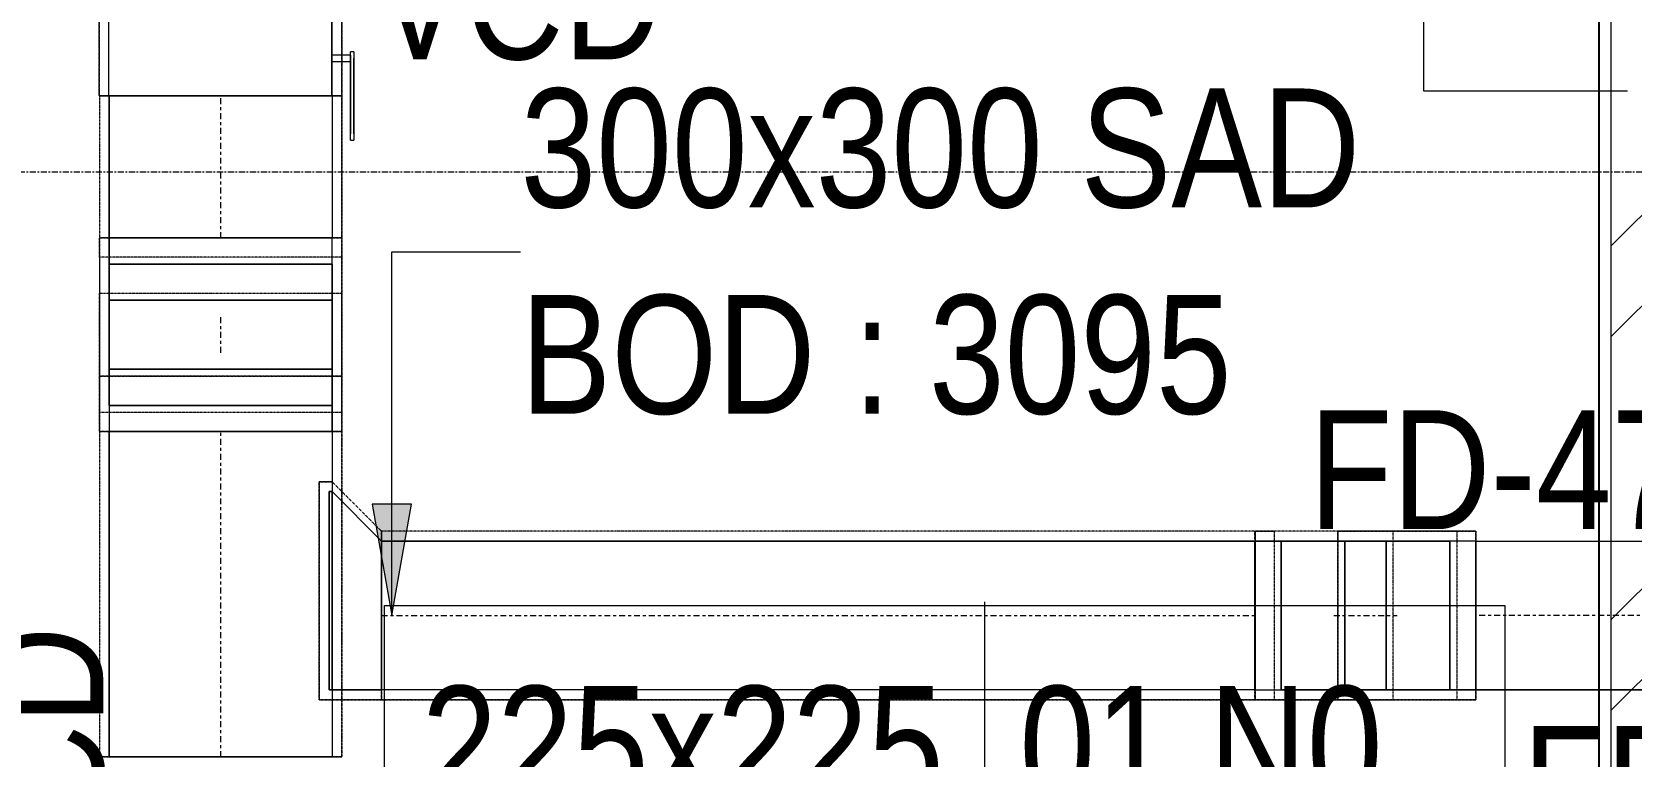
# Model space of a CAD drawing. Header units: inches. Extents: x -83664 to 20107, y -47222 to 19398.
# Drawn here: x -24262 to -21032, y -37945 to -36482 of the extents above; entities that cross this region are included whole.
import ezdxf

# ---------------------------------------------------------------- set-up
doc = ezdxf.new("R2010")
doc.units = ezdxf.units.IN
doc.header["$MEASUREMENT"] = 0
for name, pattern in [('Center', [29.999999, 12, -6, 6, -6]), ('Grid Line', [22.225, 12.7, -3.175, 3.175, -3.175]), ('Hidden 0_50', [1.0584, 0.5292, -0.5292])]:
    doc.linetypes.add(name, pattern=pattern)
doc.layers.add('A-DETL', color=7, linetype='Continuous', lineweight=18, true_color=0x00a600)
doc.layers.add('M-HVAC-DUCT', color=7, linetype='Continuous', lineweight=9, true_color=0xffe97f)
for name, color, linetype, lineweight in [('A-WALL', 7, 'Continuous', 9), ('A-WALL-PATT', 7, 'Continuous', 25), ('G-ANNO-TEXT', 7, 'Continuous', 9), ('M-HVAC-DUCT-CNTR', 7, 'Center', 9), ('M-HVAC-DUCT-IDEN', 7, 'Continuous', 18), ('S-GRID', 7, 'Continuous', 9)]:
    doc.layers.add(name, color=color, linetype=linetype, lineweight=lineweight)
doc.styles.add('Arial Narrow_21', font='ARIALN.TTF', dxfattribs={"height": 240})
pattern_1 = [(45, (0, 0), (-377.1708, 377.1708), []), (45, (0, 571.5), (-377.1708, 377.1708), [])]

# ---------------------------------------------------------------- blocks, each defined once
blk = doc.blocks.new('M_Rec Tap - Beveled - Standard-7692133-FIRST FLOOR AC CONDITIONING LAYOUT - PART A')
at = {"layer": 'M-HVAC-DUCT', "color": 30, "true_color": 0xff7f00}
for p, q in [((100, 150), (-6.096, 150)), ((-6.096, 150), (100, 150)), ((-6.096, 150), (-6.096, -250)), ((-6.096, -250), (-6.096, 150)), ((100, 150), (100, -150)), ((100, -150), (100, 150)), ((0, -250), (100, -150)), ((0, -250), (100, -150)), ((-6.096, -250), (0, -250)), ((0, -250), (-6.096, -250))]:
    blk.add_line(p, q, dxfattribs=at)
blk = doc.blocks.new('TEMW-ME-DMP-Volume Control Damper - Standard-V113-FIRST FLOOR AC CONDITIONING LAYOUT - PART A')
at = {"layer": 'M-HVAC-DUCT', "color": 30, "true_color": 0xff7f00}
for p, q in [((-165.1, 263.1), (-165.1, 269.45)), ((-152.4, 269.45), (-165.1, 269.45)), ((-165.1, 263.1), (-152.4, 263.1)), ((0, 269.45), (-152.4, 269.45)), ((-152.4, 269.45), (0, 269.45)), ((0, 263.1), (-152.4, 263.1)), ((-152.4, 263.1), (0, 263.1)), ((-6.35, 225), (-6.35, 263.1)), ((6.35, 263.1), (-6.35, 263.1)), ((6.35, 263.1), (-6.35, 263.1)), ((12.7, 269.45), (0, 269.45)), ((0, 263.1), (12.7, 263.1)), ((6.35, 263.1), (6.35, 225)), ((12.7, 269.45), (12.7, 263.1)), ((-76.2, 225), (-76.2, -225)), ((-76.2, -225), (-76.2, 225)), ((76.2, 225), (-76.2, 225)), ((-76.2, 225), (76.2, 225)), ((-76.2, 225), (76.2, 225)), ((-6.35, 225), (6.35, 225)), ((-6.35, 225), (6.35, 225)), ((76.2, 225), (76.2, -225)), ((76.2, -225), (76.2, 225)), ((-76.2, -225), (76.2, -225)), ((-76.2, -225), (76.2, -225)), ((-76.2, -225), (76.2, -225))]:
    blk.add_line(p, q, dxfattribs=at)
blk = doc.blocks.new('M_Rec Elbow - Radius - 0_75W-9274156-FIRST FLOOR AC CONDITIONING LAYOUT - PART A')
at = {"layer": 'M-HVAC-DUCT', "color": 30, "true_color": 0xff7f00}
for p, q in [((127800.4, 61349.1), (127350.4, 61349.1)), ((127350.4, 61349.1), (127350.4, 61137)), ((127350.4, 61349.1), (127350.4, 61084)), ((127800.4, 61137), (127800.4, 61349.1)), ((127800.4, 61349.1), (127800.4, 61084)), ((127350.4, 61137), (127800.4, 61137)), ((127350.4, 61137), (127350.4, 61084)), ((127800.4, 61084), (127800.4, 61137)), ((127800.4, 61084), (127350.4, 61084)), ((127350.4, 61084), (127800.4, 61084))]:
    blk.add_line(p, q, dxfattribs=at)
blk = doc.blocks.new('M_Rec Elbow - Radius - 0_75W-V196-FIRST FLOOR AC CONDITIONING LAYOUT - PART A')
at = {"layer": 'M-HVAC-DUCT', "color": 30, "true_color": 0xff7f00}
for p, q in [((127350.4, 61474.9), (127800.4, 61474.9)), ((127800.4, 61474.9), (127350.4, 61474.9)), ((127350.4, 61474.9), (127350.4, 61421.9)), ((127350.4, 61209.8), (127350.4, 61474.9)), ((127800.4, 61421.9), (127800.4, 61474.9)), ((127800.4, 61209.8), (127800.4, 61474.9)), ((127350.4, 61421.9), (127800.4, 61421.9)), ((127350.4, 61209.8), (127350.4, 61421.9)), ((127800.4, 61421.9), (127800.4, 61209.8)), ((127800.4, 61209.8), (127350.4, 61209.8))]:
    blk.add_line(p, q, dxfattribs=at)
blk = doc.blocks.new('M_Rec Elbow - Radius - 0_75W-9490897-FIRST FLOOR AC CONDITIONING LAYOUT - PART A')
at = {"layer": 'M-HVAC-DUCT', "color": 30, "true_color": 0xff7f00}
for p, q in [((129664.7, 60862.8), (129664.7, 60562.8)), ((129664.7, 60562.8), (129664.7, 60862.8)), ((129717.8, 60862.8), (129664.7, 60862.8)), ((129664.7, 60862.8), (129929.9, 60862.8)), ((129717.8, 60862.8), (129929.9, 60862.8)), ((129717.8, 60562.8), (129717.8, 60862.8)), ((129929.9, 60862.8), (129929.9, 60562.8)), ((129664.7, 60562.8), (129717.8, 60562.8)), ((129664.7, 60562.8), (129929.9, 60562.8)), ((129929.9, 60562.8), (129717.8, 60562.8))]:
    blk.add_line(p, q, dxfattribs=at)
blk = doc.blocks.new('M_Rec Elbow - Radius - 0_75W-V244-FIRST FLOOR AC CONDITIONING LAYOUT - PART A')
at = {"layer": 'M-HVAC-DUCT', "color": 30, "true_color": 0xff7f00}
for p, q in [((130058.1, 60862.8), (129846, 60862.8)), ((129846, 60862.8), (129846, 60562.8)), ((130111.1, 60862.8), (129846, 60862.8)), ((130058.1, 60562.8), (130058.1, 60862.8)), ((130111.1, 60862.8), (130058.1, 60862.8)), ((130111.1, 60562.8), (130111.1, 60862.8)), ((130111.1, 60862.8), (130111.1, 60562.8)), ((129846, 60562.8), (130058.1, 60562.8)), ((130111.1, 60562.8), (129846, 60562.8)), ((130058.1, 60562.8), (130111.1, 60562.8))]:
    blk.add_line(p, q, dxfattribs=at)
blk = doc.blocks.new('TEMW-SMBZ-HO-BM-HVAC-00002_rvt-1-FIRST FLOOR AC CONDITIONING LAYOUT - PART A')
at = {"layer": 'M-HVAC-DUCT', "color": 30, "linetype": 'Hidden 0_50', "true_color": 0xff7f00}
for p, q in [((127329.8, 61913.9), (127329.8, 61761.5)), ((127329.8, 61761.5), (127329.8, 61913.9)), ((127819.8, 61761.5), (127819.8, 61913.9)), ((127819.8, 61913.9), (127819.8, 61761.5)), ((127329.8, 61761.5), (127819.8, 61761.5)), ((127819.8, 61761.5), (127329.8, 61761.5)), ((127820.4, 61761.5), (127330.4, 61761.5)), ((127330.4, 61761.5), (127820.4, 61761.5)), ((127330.4, 61761.5), (127330.4, 61474.9)), ((127330.4, 61761.5), (127330.4, 61474.9)), ((127820.4, 61474.9), (127820.4, 61761.5)), ((127820.4, 61761.5), (127820.4, 61474.9)), ((127820.4, 61474.9), (127330.4, 61474.9)), ((127330.4, 61474.9), (127820.4, 61474.9)), ((127330.4, 61436), (127330.4, 61474.9)), ((127330.4, 61474.9), (127330.4, 61195.6)), ((127330.4, 61474.9), (127820.4, 61474.9)), ((127820.4, 61474.9), (127330.4, 61474.9)), ((127820.4, 61195.6), (127820.4, 61474.9)), ((127820.4, 61474.9), (127820.4, 61436)), ((127820.4, 61436), (127330.4, 61436)), ((127330.4, 61436), (127330.4, 61195.6)), ((127330.4, 61436), (127330.4, 61363.3)), ((127330.4, 61436), (127330.4, 61195.6)), ((127820.4, 61436), (127330.4, 61436)), ((127820.4, 61195.6), (127820.4, 61436)), ((127820.4, 61436), (127820.4, 61363.3)), ((127820.4, 61195.6), (127820.4, 61436)), ((127330.4, 61122.9), (127330.4, 61363.3)), ((127330.4, 61363.3), (127330.4, 61084)), ((127330.4, 61363.3), (127820.4, 61363.3)), ((127330.4, 61122.9), (127330.4, 61363.3)), ((127330.4, 61363.3), (127820.4, 61363.3)), ((127820.4, 61084), (127820.4, 61363.3)), ((127820.4, 61363.3), (127820.4, 61122.9)), ((127820.4, 61363.3), (127820.4, 61122.9)), ((127330.4, 61195.6), (127820.4, 61195.6)), ((127330.4, 61195.6), (127330.4, 61122.9)), ((127820.4, 61195.6), (127330.4, 61195.6)), ((127820.4, 61122.9), (127820.4, 61195.6)), ((127330.4, 61084), (127330.4, 61122.9)), ((127820.4, 61122.9), (127330.4, 61122.9)), ((127820.4, 61122.9), (127330.4, 61122.9)), ((127820.4, 61122.9), (127820.4, 61084)), ((127820.4, 61084), (127330.4, 61084)), ((127330.4, 61084), (127820.4, 61084)), ((127330.4, 61084), (127330.4, 60427.2)), ((127330.4, 61084), (127330.4, 60427.2)), ((127330.4, 61084), (127820.4, 61084)), ((127330.4, 61084), (127820.4, 61084)), ((127820.4, 60427.2), (127820.4, 61084)), ((127820.4, 61084), (127820.4, 60427.2)), ((127774.3, 60542.8), (127774.3, 60982.8)), ((127774.3, 60982.8), (127800.4, 60982.8)), ((127800.4, 60982.8), (127774.3, 60982.8)), ((127774.3, 60982.8), (127774.3, 60542.8)), ((127800.4, 60982.8), (127900.4, 60882.8)), ((127900.4, 60882.8), (127800.4, 60982.8)), ((127900.4, 60882.8), (127900.4, 60542.8)), ((127900.4, 60542.8), (127900.4, 60882.8)), ((127900.4, 60542.8), (127900.4, 60882.8)), ((127900.4, 60882.8), (127900.4, 60542.8)), ((129665, 60882.8), (127900.4, 60882.8)), ((129665, 60882.8), (127900.4, 60882.8)), ((129664.7, 60882.8), (129703.6, 60882.8)), ((129944, 60882.8), (129664.7, 60882.8)), ((129664.7, 60542.8), (129664.7, 60882.8)), ((129664.7, 60542.8), (129664.7, 60882.8)), ((129665, 60542.8), (129665, 60882.8)), ((129665, 60882.8), (129665, 60542.8)), ((129944, 60882.8), (129703.6, 60882.8)), ((129703.6, 60882.8), (129703.6, 60542.8)), ((129944, 60882.8), (129703.6, 60882.8)), ((129703.6, 60882.8), (129703.6, 60542.8)), ((129831.8, 60882.8), (129703.6, 60882.8)), ((129831.8, 60542.8), (129831.8, 60882.8)), ((129831.8, 60882.8), (130072.2, 60882.8)), ((130111.1, 60882.8), (129831.8, 60882.8)), ((129831.8, 60882.8), (130072.2, 60882.8)), ((129831.8, 60882.8), (129831.8, 60542.8)), ((129944, 60542.8), (129944, 60882.8)), ((129944, 60542.8), (129944, 60882.8)), ((130072.2, 60882.8), (129944, 60882.8)), ((130072.2, 60882.8), (130072.2, 60542.8)), ((130072.2, 60882.8), (130111.1, 60882.8)), ((130072.2, 60882.8), (130072.2, 60542.8)), ((130111.1, 60542.8), (130111.1, 60882.8)), ((130111.1, 60882.8), (130111.1, 60542.8)), ((127900.4, 60542.8), (127774.3, 60542.8)), ((127774.3, 60542.8), (127900.4, 60542.8)), ((127900.4, 60542.8), (129665, 60542.8)), ((129665, 60542.8), (127900.4, 60542.8)), ((129664.7, 60542.8), (129944, 60542.8)), ((129703.6, 60542.8), (129664.7, 60542.8)), ((129703.6, 60542.8), (129944, 60542.8)), ((129703.6, 60542.8), (129944, 60542.8)), ((129831.8, 60542.8), (129703.6, 60542.8)), ((130072.2, 60542.8), (129831.8, 60542.8)), ((130072.2, 60542.8), (129831.8, 60542.8)), ((129831.8, 60542.8), (130111.1, 60542.8)), ((129944, 60542.8), (130072.2, 60542.8)), ((130111.1, 60542.8), (130072.2, 60542.8)), ((127820.4, 60427.2), (127330.4, 60427.2)), ((127330.4, 60427.2), (127820.4, 60427.2))]:
    blk.add_line(p, q, dxfattribs=at)
at = {"layer": 'M-HVAC-DUCT', "color": 30, "true_color": 0xff7f00}
for p, q in [((127350.4, 61761.5), (127800.4, 61761.5)), ((127800.4, 61761.5), (127350.4, 61761.5)), ((127350.4, 61474.9), (127350.4, 61761.5)), ((127350.4, 61761.5), (127350.4, 61474.9)), ((127800.4, 61761.5), (127800.4, 61474.9)), ((127800.4, 61761.5), (127800.4, 61474.9)), ((127350.4, 61474.9), (127800.4, 61474.9)), ((127800.4, 61474.9), (127350.4, 61474.9)), ((127350.4, 61421.9), (127350.4, 61209.8)), ((127800.4, 61421.9), (127350.4, 61421.9)), ((127350.4, 61349.1), (127350.4, 61421.9)), ((127800.4, 61209.8), (127800.4, 61421.9)), ((127800.4, 61421.9), (127800.4, 61349.1)), ((127350.4, 61349.1), (127800.4, 61349.1)), ((127350.4, 61137), (127350.4, 61349.1)), ((127800.4, 61349.1), (127800.4, 61137)), ((127350.4, 61209.8), (127800.4, 61209.8)), ((127350.4, 61209.8), (127350.4, 61137)), ((127800.4, 61209.8), (127800.4, 61137)), ((127800.4, 61137), (127350.4, 61137)), ((127350.4, 61084), (127800.4, 61084)), ((127800.4, 61084), (127350.4, 61084)), ((127350.4, 60427.2), (127350.4, 61084)), ((127350.4, 61084), (127350.4, 60427.2)), ((127800.4, 61084), (127800.4, 60427.2)), ((127800.4, 61084), (127800.4, 60427.2)), ((127794.3, 60962.8), (127800.4, 60962.8)), ((127794.3, 60562.8), (127794.3, 60962.8)), ((127794.3, 60562.8), (127794.3, 60962.8)), ((127800.4, 60962.8), (127794.3, 60962.8)), ((127800.4, 60562.8), (127800.4, 60962.8)), ((127800.4, 60962.8), (127800.4, 60562.8)), ((127900.4, 60862.8), (127900.4, 60562.8)), ((127900.4, 60562.8), (127900.4, 60862.8)), ((127900.4, 60862.8), (129665, 60862.8)), ((129665, 60862.8), (127900.4, 60862.8)), ((129665, 60862.8), (129665, 60562.8)), ((129665, 60562.8), (129665, 60862.8)), ((129717.8, 60862.8), (129717.8, 60562.8)), ((129929.9, 60862.8), (129717.8, 60862.8)), ((129717.8, 60862.8), (129846, 60862.8)), ((129846, 60862.8), (130058.1, 60862.8)), ((129846, 60562.8), (129846, 60862.8)), ((129929.9, 60562.8), (129929.9, 60862.8)), ((130058.1, 60862.8), (129929.9, 60862.8)), ((130058.1, 60862.8), (130058.1, 60562.8)), ((130111.1, 60562.8), (130111.1, 60862.8)), ((130111.1, 60862.8), (130111.1, 60562.8)), ((130111.1, 60862.8), (130609.8, 60862.8)), ((130111.1, 60862.8), (130609.8, 60862.8)), ((127800.4, 60562.8), (127794.3, 60562.8)), ((127794.3, 60562.8), (127800.4, 60562.8)), ((129665, 60562.8), (127900.4, 60562.8)), ((129665, 60562.8), (127900.4, 60562.8)), ((129717.8, 60562.8), (129929.9, 60562.8)), ((129846, 60562.8), (129717.8, 60562.8)), ((130058.1, 60562.8), (129846, 60562.8)), ((130058.1, 60562.8), (129929.9, 60562.8)), ((130609.8, 60562.8), (130111.1, 60562.8)), ((130111.1, 60562.8), (130609.8, 60562.8)), ((127350.4, 60427.2), (127800.4, 60427.2)), ((127800.4, 60427.2), (127350.4, 60427.2))]:
    blk.add_line(p, q, dxfattribs=at)
at = {"layer": 'M-HVAC-DUCT-CNTR', "color": 30, "true_color": 0xff7f00}
for p, q in [((127575.4, 61474.9), (127575.4, 61761.5)), ((127575.4, 61243.1), (127575.4, 61315.8)), ((127575.4, 60427.2), (127575.4, 61084)), ((127900.4, 60712.8), (129665, 60712.8)), ((129823.8, 60712.8), (129952, 60712.8)), ((130609.8, 60712.8), (130111.1, 60712.8))]:
    blk.add_line(p, q, dxfattribs=at)
at = {"layer": 'M-HVAC-DUCT', "color": 6, "linetype": 'Hidden 0_50', "lineweight": 9, "true_color": 0xff00ff, "extrusion": (0, 0, -1)}
for name, p, rotation in [('TEMW-ME-DMP-Volume Control Damper - Standard-V113-FIRST FLOOR AC CONDITIONING LAYOUT - PART A', (-127574.8, 61837.7), 90), ('M_Rec Tap - Beveled - Standard-7692133-FIRST FLOOR AC CONDITIONING LAYOUT - PART A', (-127800.4, 60712.8), 180)]:
    blk.add_blockref(name, p, dxfattribs=dict(at, rotation=rotation))
at = {"layer": 'M-HVAC-DUCT', "color": 6, "linetype": 'Hidden 0_50', "lineweight": 9, "true_color": 0xff00ff}
for name in ['M_Rec Elbow - Radius - 0_75W-V196-FIRST FLOOR AC CONDITIONING LAYOUT - PART A', 'M_Rec Elbow - Radius - 0_75W-9274156-FIRST FLOOR AC CONDITIONING LAYOUT - PART A', 'M_Rec Elbow - Radius - 0_75W-9490897-FIRST FLOOR AC CONDITIONING LAYOUT - PART A', 'M_Rec Elbow - Radius - 0_75W-V244-FIRST FLOOR AC CONDITIONING LAYOUT - PART A']:
    blk.add_blockref(name, (0, 0), dxfattribs=at)
blk = doc.blocks.new('TEMW-SMBZ-HO-BM-HVAC-00002_rvt-2-FIRST FLOOR AC CONDITIONING LAYOUT - PART A')
at = {"layer": 'M-HVAC-DUCT', "color": 30, "linetype": 'Hidden 0_50', "true_color": 0xff7f00}
for p, q in [((127329.8, 61913.9), (127329.8, 61761.5)), ((127329.8, 61761.5), (127329.8, 61913.9)), ((127819.8, 61761.5), (127819.8, 61913.9)), ((127819.8, 61913.9), (127819.8, 61761.5)), ((127329.8, 61761.5), (127819.8, 61761.5)), ((127819.8, 61761.5), (127329.8, 61761.5)), ((127820.4, 61761.5), (127330.4, 61761.5)), ((127330.4, 61761.5), (127820.4, 61761.5)), ((127330.4, 61761.5), (127330.4, 61474.9)), ((127330.4, 61761.5), (127330.4, 61474.9)), ((127820.4, 61474.9), (127820.4, 61761.5)), ((127820.4, 61761.5), (127820.4, 61474.9)), ((127820.4, 61474.9), (127330.4, 61474.9)), ((127330.4, 61474.9), (127820.4, 61474.9)), ((127330.4, 61436), (127330.4, 61474.9)), ((127330.4, 61474.9), (127330.4, 61195.6)), ((127330.4, 61474.9), (127820.4, 61474.9)), ((127820.4, 61474.9), (127330.4, 61474.9)), ((127820.4, 61195.6), (127820.4, 61474.9)), ((127820.4, 61474.9), (127820.4, 61436)), ((127820.4, 61436), (127330.4, 61436)), ((127330.4, 61436), (127330.4, 61195.6)), ((127330.4, 61436), (127330.4, 61363.3)), ((127330.4, 61436), (127330.4, 61195.6)), ((127820.4, 61436), (127330.4, 61436)), ((127820.4, 61195.6), (127820.4, 61436)), ((127820.4, 61436), (127820.4, 61363.3)), ((127820.4, 61195.6), (127820.4, 61436)), ((127330.4, 61122.9), (127330.4, 61363.3)), ((127330.4, 61363.3), (127330.4, 61084)), ((127330.4, 61363.3), (127820.4, 61363.3)), ((127330.4, 61122.9), (127330.4, 61363.3)), ((127330.4, 61363.3), (127820.4, 61363.3)), ((127820.4, 61084), (127820.4, 61363.3)), ((127820.4, 61363.3), (127820.4, 61122.9)), ((127820.4, 61363.3), (127820.4, 61122.9)), ((127330.4, 61195.6), (127820.4, 61195.6)), ((127330.4, 61195.6), (127330.4, 61122.9)), ((127820.4, 61195.6), (127330.4, 61195.6)), ((127820.4, 61122.9), (127820.4, 61195.6)), ((127330.4, 61084), (127330.4, 61122.9)), ((127820.4, 61122.9), (127330.4, 61122.9)), ((127820.4, 61122.9), (127330.4, 61122.9)), ((127820.4, 61122.9), (127820.4, 61084)), ((127820.4, 61084), (127330.4, 61084)), ((127330.4, 61084), (127820.4, 61084)), ((127330.4, 61084), (127330.4, 60427.2)), ((127330.4, 61084), (127330.4, 60427.2)), ((127330.4, 61084), (127820.4, 61084)), ((127330.4, 61084), (127820.4, 61084)), ((127820.4, 60427.2), (127820.4, 61084)), ((127820.4, 61084), (127820.4, 60427.2)), ((127774.3, 60542.8), (127774.3, 60982.8)), ((127774.3, 60982.8), (127800.4, 60982.8)), ((127800.4, 60982.8), (127774.3, 60982.8)), ((127774.3, 60982.8), (127774.3, 60542.8)), ((127800.4, 60982.8), (127900.4, 60882.8)), ((127900.4, 60882.8), (127800.4, 60982.8)), ((127900.4, 60882.8), (127900.4, 60542.8)), ((127900.4, 60542.8), (127900.4, 60882.8)), ((127900.4, 60542.8), (127900.4, 60882.8)), ((127900.4, 60882.8), (127900.4, 60542.8)), ((129665, 60882.8), (127900.4, 60882.8)), ((129665, 60882.8), (127900.4, 60882.8)), ((129664.7, 60882.8), (129703.6, 60882.8)), ((129944, 60882.8), (129664.7, 60882.8)), ((129664.7, 60542.8), (129664.7, 60882.8)), ((129664.7, 60542.8), (129664.7, 60882.8)), ((129665, 60542.8), (129665, 60882.8)), ((129665, 60882.8), (129665, 60542.8)), ((129944, 60882.8), (129703.6, 60882.8)), ((129703.6, 60882.8), (129703.6, 60542.8)), ((129944, 60882.8), (129703.6, 60882.8)), ((129703.6, 60882.8), (129703.6, 60542.8)), ((129831.8, 60882.8), (129703.6, 60882.8)), ((129831.8, 60542.8), (129831.8, 60882.8)), ((129831.8, 60882.8), (130072.2, 60882.8)), ((130111.1, 60882.8), (129831.8, 60882.8)), ((129831.8, 60882.8), (130072.2, 60882.8)), ((129831.8, 60882.8), (129831.8, 60542.8)), ((129944, 60542.8), (129944, 60882.8)), ((129944, 60542.8), (129944, 60882.8)), ((130072.2, 60882.8), (129944, 60882.8)), ((130072.2, 60882.8), (130072.2, 60542.8)), ((130072.2, 60882.8), (130111.1, 60882.8)), ((130072.2, 60882.8), (130072.2, 60542.8)), ((130111.1, 60542.8), (130111.1, 60882.8)), ((130111.1, 60882.8), (130111.1, 60542.8)), ((127900.4, 60542.8), (127774.3, 60542.8)), ((127774.3, 60542.8), (127900.4, 60542.8)), ((127900.4, 60542.8), (129665, 60542.8)), ((129665, 60542.8), (127900.4, 60542.8)), ((129664.7, 60542.8), (129944, 60542.8)), ((129703.6, 60542.8), (129664.7, 60542.8)), ((129703.6, 60542.8), (129944, 60542.8)), ((129703.6, 60542.8), (129944, 60542.8)), ((129831.8, 60542.8), (129703.6, 60542.8)), ((130072.2, 60542.8), (129831.8, 60542.8)), ((130072.2, 60542.8), (129831.8, 60542.8)), ((129831.8, 60542.8), (130111.1, 60542.8)), ((129944, 60542.8), (130072.2, 60542.8)), ((130111.1, 60542.8), (130072.2, 60542.8)), ((127820.4, 60427.2), (127330.4, 60427.2)), ((127330.4, 60427.2), (127820.4, 60427.2))]:
    blk.add_line(p, q, dxfattribs=at)
at = {"layer": 'M-HVAC-DUCT', "color": 30, "true_color": 0xff7f00}
for p, q in [((127350.4, 61761.5), (127800.4, 61761.5)), ((127800.4, 61761.5), (127350.4, 61761.5)), ((127350.4, 61474.9), (127350.4, 61761.5)), ((127350.4, 61761.5), (127350.4, 61474.9)), ((127800.4, 61761.5), (127800.4, 61474.9)), ((127800.4, 61761.5), (127800.4, 61474.9)), ((127350.4, 61474.9), (127800.4, 61474.9)), ((127800.4, 61474.9), (127350.4, 61474.9)), ((127350.4, 61421.9), (127350.4, 61209.8)), ((127800.4, 61421.9), (127350.4, 61421.9)), ((127350.4, 61349.1), (127350.4, 61421.9)), ((127800.4, 61209.8), (127800.4, 61421.9)), ((127800.4, 61421.9), (127800.4, 61349.1)), ((127350.4, 61349.1), (127800.4, 61349.1)), ((127350.4, 61137), (127350.4, 61349.1)), ((127800.4, 61349.1), (127800.4, 61137)), ((127350.4, 61209.8), (127800.4, 61209.8)), ((127350.4, 61209.8), (127350.4, 61137)), ((127800.4, 61209.8), (127800.4, 61137)), ((127800.4, 61137), (127350.4, 61137)), ((127350.4, 61084), (127800.4, 61084)), ((127800.4, 61084), (127350.4, 61084)), ((127350.4, 60427.2), (127350.4, 61084)), ((127350.4, 61084), (127350.4, 60427.2)), ((127800.4, 61084), (127800.4, 60427.2)), ((127800.4, 61084), (127800.4, 60427.2)), ((127794.3, 60962.8), (127800.4, 60962.8)), ((127794.3, 60562.8), (127794.3, 60962.8)), ((127794.3, 60562.8), (127794.3, 60962.8)), ((127800.4, 60962.8), (127794.3, 60962.8)), ((127800.4, 60562.8), (127800.4, 60962.8)), ((127800.4, 60962.8), (127800.4, 60562.8)), ((127900.4, 60862.8), (127900.4, 60562.8)), ((127900.4, 60562.8), (127900.4, 60862.8)), ((127900.4, 60862.8), (129665, 60862.8)), ((129665, 60862.8), (127900.4, 60862.8)), ((129665, 60862.8), (129665, 60562.8)), ((129665, 60562.8), (129665, 60862.8)), ((129717.8, 60862.8), (129717.8, 60562.8)), ((129929.9, 60862.8), (129717.8, 60862.8)), ((129717.8, 60862.8), (129846, 60862.8)), ((129846, 60862.8), (130058.1, 60862.8)), ((129846, 60562.8), (129846, 60862.8)), ((129929.9, 60562.8), (129929.9, 60862.8)), ((130058.1, 60862.8), (129929.9, 60862.8)), ((130058.1, 60862.8), (130058.1, 60562.8)), ((130111.1, 60562.8), (130111.1, 60862.8)), ((130111.1, 60862.8), (130111.1, 60562.8)), ((130111.1, 60862.8), (130609.8, 60862.8)), ((130111.1, 60862.8), (130609.8, 60862.8)), ((127800.4, 60562.8), (127794.3, 60562.8)), ((127794.3, 60562.8), (127800.4, 60562.8)), ((129665, 60562.8), (127900.4, 60562.8)), ((129665, 60562.8), (127900.4, 60562.8)), ((129717.8, 60562.8), (129929.9, 60562.8)), ((129846, 60562.8), (129717.8, 60562.8)), ((130058.1, 60562.8), (129846, 60562.8)), ((130058.1, 60562.8), (129929.9, 60562.8)), ((130609.8, 60562.8), (130111.1, 60562.8)), ((130111.1, 60562.8), (130609.8, 60562.8)), ((127350.4, 60427.2), (127800.4, 60427.2)), ((127800.4, 60427.2), (127350.4, 60427.2))]:
    blk.add_line(p, q, dxfattribs=at)
at = {"layer": 'M-HVAC-DUCT-CNTR', "color": 30, "true_color": 0xff7f00}
for p, q in [((127575.4, 61474.9), (127575.4, 61761.5)), ((127575.4, 61243.1), (127575.4, 61315.8)), ((127575.4, 60427.2), (127575.4, 61084)), ((127900.4, 60712.8), (129665, 60712.8)), ((129823.8, 60712.8), (129952, 60712.8)), ((130609.8, 60712.8), (130111.1, 60712.8))]:
    blk.add_line(p, q, dxfattribs=at)
at = {"layer": 'M-HVAC-DUCT', "color": 6, "linetype": 'Hidden 0_50', "lineweight": 9, "true_color": 0xff00ff, "extrusion": (0, 0, -1)}
for name, p, rotation in [('TEMW-ME-DMP-Volume Control Damper - Standard-V113-FIRST FLOOR AC CONDITIONING LAYOUT - PART A', (-127574.8, 61837.7), 90), ('M_Rec Tap - Beveled - Standard-7692133-FIRST FLOOR AC CONDITIONING LAYOUT - PART A', (-127800.4, 60712.8), 180)]:
    blk.add_blockref(name, p, dxfattribs=dict(at, rotation=rotation))
at = {"layer": 'M-HVAC-DUCT', "color": 6, "linetype": 'Hidden 0_50', "lineweight": 9, "true_color": 0xff00ff}
for name in ['M_Rec Elbow - Radius - 0_75W-V196-FIRST FLOOR AC CONDITIONING LAYOUT - PART A', 'M_Rec Elbow - Radius - 0_75W-9274156-FIRST FLOOR AC CONDITIONING LAYOUT - PART A', 'M_Rec Elbow - Radius - 0_75W-9490897-FIRST FLOOR AC CONDITIONING LAYOUT - PART A', 'M_Rec Elbow - Radius - 0_75W-V244-FIRST FLOOR AC CONDITIONING LAYOUT - PART A']:
    blk.add_blockref(name, (0, 0), dxfattribs=at)
blk = doc.blocks.new('SMBZ_Hospital Arch Model_2026_01_29_rvt-1-FIRST FLOOR AC CONDITIONING LAYOUT - PART A')
at = {"layer": 'A-WALL-PATT', "lineweight": 9, "true_color": 0xbbbbbb}
h = blk.add_hatch(dxfattribs=at)
h.set_pattern_fill('FP_13', color=9, style=0, pattern_type=2)
h.set_pattern_definition([(0, (0, 0), (1219.2, 304.8), [50.292, -864.108, 50.292, -864.108, -4876.8]), (0, (0, 0), (1219.2, 304.8), [-1828.8, 50.292, -1778.508, 50.292, -864.108, -2133.6]), (0, (0, 0), (1219.2, 304.8), [-4572, 50.292, -559.308, 50.292, -1473.708]), (120, (457.2, 152.4), (-873.56454, 903.4582), [50.292, -864.108, 50.292, -864.108, -4876.8]), (120, (457.2, 152.4), (-873.56454, 903.4582), [-1828.8, 50.292, -1778.508, 50.292, -864.108, -2133.6]), (120, (457.2, 152.4), (-873.56454, 903.4582), [-4572, 50.292, -559.308, 50.292, -1473.708]), (240, (609.6, 762), (-345.63546, -1208.2582), [50.292, -864.108, 50.292, -864.108, -4876.8]), (240, (609.6, 762), (-345.63546, -1208.2582), [-1828.8, 50.292, -1778.508, 50.292, -864.108, -2133.6]), (240, (609.6, 762), (-345.63546, -1208.2582), [-4572, 50.292, -559.308, 50.292, -1473.708])])
h.paths.add_polyline_path([(130384.4, 57882.7), (130384.4, 62007.7), (130359.4, 62007.7), (130359.4, 57882.7)])
h = blk.add_hatch(dxfattribs=at)
h.set_pattern_fill('FP_12', color=9, style=0, pattern_type=2)
h.set_pattern_definition(pattern_1)
h.paths.add_polyline_path([(130584.4, 61807.7), (130784.4, 61807.7), (130784.4, 62007.7), (130384.4, 62007.7), (130384.4, 61807.7)])
h = blk.add_hatch(dxfattribs=at)
h.set_pattern_fill('FP_12', color=9, style=0, pattern_type=2)
h.set_pattern_definition(pattern_1)
h.paths.add_polyline_path([(130584.4, 57857.7), (130584.4, 61807.7), (130384.4, 61807.7), (130384.4, 57857.7)])
at = {"layer": 'A-WALL', "color": 9, "true_color": 0xbbbbbb}
for p, q in [((130359.4, 61782.7), (130359.4, 62032.7)), ((130384.4, 61807.7), (130384.4, 62007.7)), ((130384.4, 61782.7), (130384.4, 61807.7)), ((130359.4, 61782.7), (130359.4, 57882.7)), ((130384.4, 57882.7), (130384.4, 61782.7))]:
    blk.add_line(p, q, dxfattribs=at)
at = {"layer": 'A-WALL', "color": 9, "lineweight": 25, "true_color": 0xbbbbbb}
for p, q in [((130359.4, 62007.7), (130359.4, 61782.7)), ((130359.4, 61782.7), (130359.4, 57882.7))]:
    blk.add_line(p, q, dxfattribs=at)

msp = doc.modelspace()

# ---------------------------------------------------------------- hatches: boundary and pattern name
at = {"layer": 'M-HVAC-DUCT-IDEN', "lineweight": 9}
msp.add_hatch(color=256, dxfattribs=at).paths.add_polyline_path([(-23535.8, -37659.4), (-23496.1, -37434.4), (-23575.4, -37434.4)])

# ---------------------------------------------------------------- linework, layer by layer
at = {"layer": 'A-DETL', "color": 7, "lineweight": 9}
msp.add_line((-22338.5, -37632.1), (-22338.5, -38632.1), dxfattribs=at)
at = {"layer": 'G-ANNO-TEXT', "flags": 128}
msp.add_lwpolyline([(-23550.5, -37639.2), (-21287, -37639.2), (-21287, -38623.2), (-23550.5, -38623.2)], close=True, dxfattribs=at)
at = {"layer": 'M-HVAC-DUCT-IDEN', "lineweight": 9}
for p, q in [((-21451.3, -36057), (-21451.3, -36600.6)), ((-21451.3, -36600.6), (-21039.3, -36600.6)), ((-23535.8, -36925.2), (-23275.6, -36925.2)), ((-23535.8, -37659.4), (-23535.8, -36925.2)), ((-23496.1, -37434.4), (-23575.4, -37434.4)), ((-23575.4, -37434.4), (-23535.8, -37659.4)), ((-23535.8, -37659.4), (-23496.1, -37434.4))]:
    msp.add_line(p, q, dxfattribs=at)
at = {"layer": 'S-GRID', "color": 254, "linetype": 'Grid Line', "true_color": 0xdcdcdc}
msp.add_line((20106.7, -36764.5), (-81517, -36764.5), dxfattribs=at)

# ---------------------------------------------------------------- block references
at = {"lineweight": 5}
for name in ['SMBZ_Hospital Arch Model_2026_01_29_rvt-1-FIRST FLOOR AC CONDITIONING LAYOUT - PART A', 'TEMW-SMBZ-HO-BM-HVAC-00002_rvt-1-FIRST FLOOR AC CONDITIONING LAYOUT - PART A', 'TEMW-SMBZ-HO-BM-HVAC-00002_rvt-2-FIRST FLOOR AC CONDITIONING LAYOUT - PART A']:
    msp.add_blockref(name, (-151456.7, -98372.2), dxfattribs=at)

# ---------------------------------------------------------------- texts
at = {"layer": 'G-ANNO-TEXT', "char_height": 240, "attachment_point": 1, "style": 'Arial Narrow_21'}
for s, insert, width in [('VCD', (-23570.4, -36296.6), 733.544), ('FD-47', (-21682.6, -37245.1), 974.05), ('225x225  01 N0', (-23475.5, -37801.6), 2441.138), ('FD-48', (-21251.8, -37882.5), 974.05)]:
    msp.add_mtext(s, dxfattribs=dict(at, insert=insert, width=width))
at = {"layer": 'G-ANNO-TEXT', "insert": (-24358.6, -38261.5), "char_height": 240, "width": 733.544, "attachment_point": 1, "rotation": 90, "style": 'Arial Narrow_21'}
msp.add_mtext('VCD', dxfattribs=at)
at = {"layer": 'M-HVAC-DUCT-IDEN', "lineweight": 9, "char_height": 240, "attachment_point": 1, "style": 'Arial Narrow_21'}
for s, insert, width in [('300x300 SAD', (-23275.6, -36595.6), 2128.48), ('BOD : 3095', (-23275.6, -37012.3), 1803.797)]:
    msp.add_mtext(s, dxfattribs=dict(at, insert=insert, width=width))

doc.saveas('drawing.dxf')
